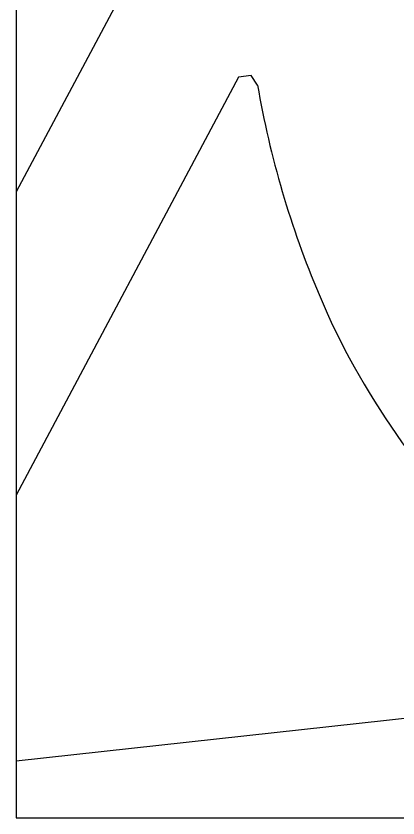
# Model space of a CAD drawing. Extents: x 506 to 706, y 928 to 1038.
# Drawn here: x 505.9 to 534.4, y 927.6 to 987.6 of the extents above; entities that cross this region are included whole.
import ezdxf

# ---------------------------------------------------------------- set-up
doc = ezdxf.new("R2010")
doc.units = 0
doc.header["$LTSCALE"] = 3
doc.header["$MEASUREMENT"] = 0
doc.layers.get('0').update_dxf_attribs({"color": 3, "linetype": 'CONTINUOUS'})
doc.layers.add('GUAR', color=2, linetype='CONTINUOUS')

msp = doc.modelspace()

# ---------------------------------------------------------------- linework, layer by layer
msp.add_lwpolyline([(706.148, 927.648), (706.148, 1005.204), (505.89, 1005.204), (505.89, 927.648)], close=True)
at = {"layer": 'GUAR'}
for p, q in [((522.32, 1005.204), (505.89, 974.446)), ((522.32, 1005.204), (505.89, 974.446)), ((522.5, 983.007), (505.89, 951.776)), ((523.465, 983.138), (522.5, 983.007)), ((523.932, 982.418), (523.465, 983.138)), ((555.251, 937.299), (505.89, 931.898))]:
    msp.add_line(p, q, dxfattribs=at)
for centre, radius, start, end in [((594.535, 994.642), 71.653, 189.82204, 202.90197), ((580.85, 988.86), 56.797, 202.90197, 227.05047), ((580.85, 988.86), 56.797, 202.90197, 227.05047)]:
    msp.add_arc(centre, radius, start, end, dxfattribs=at)

doc.saveas('drawing.dxf')
